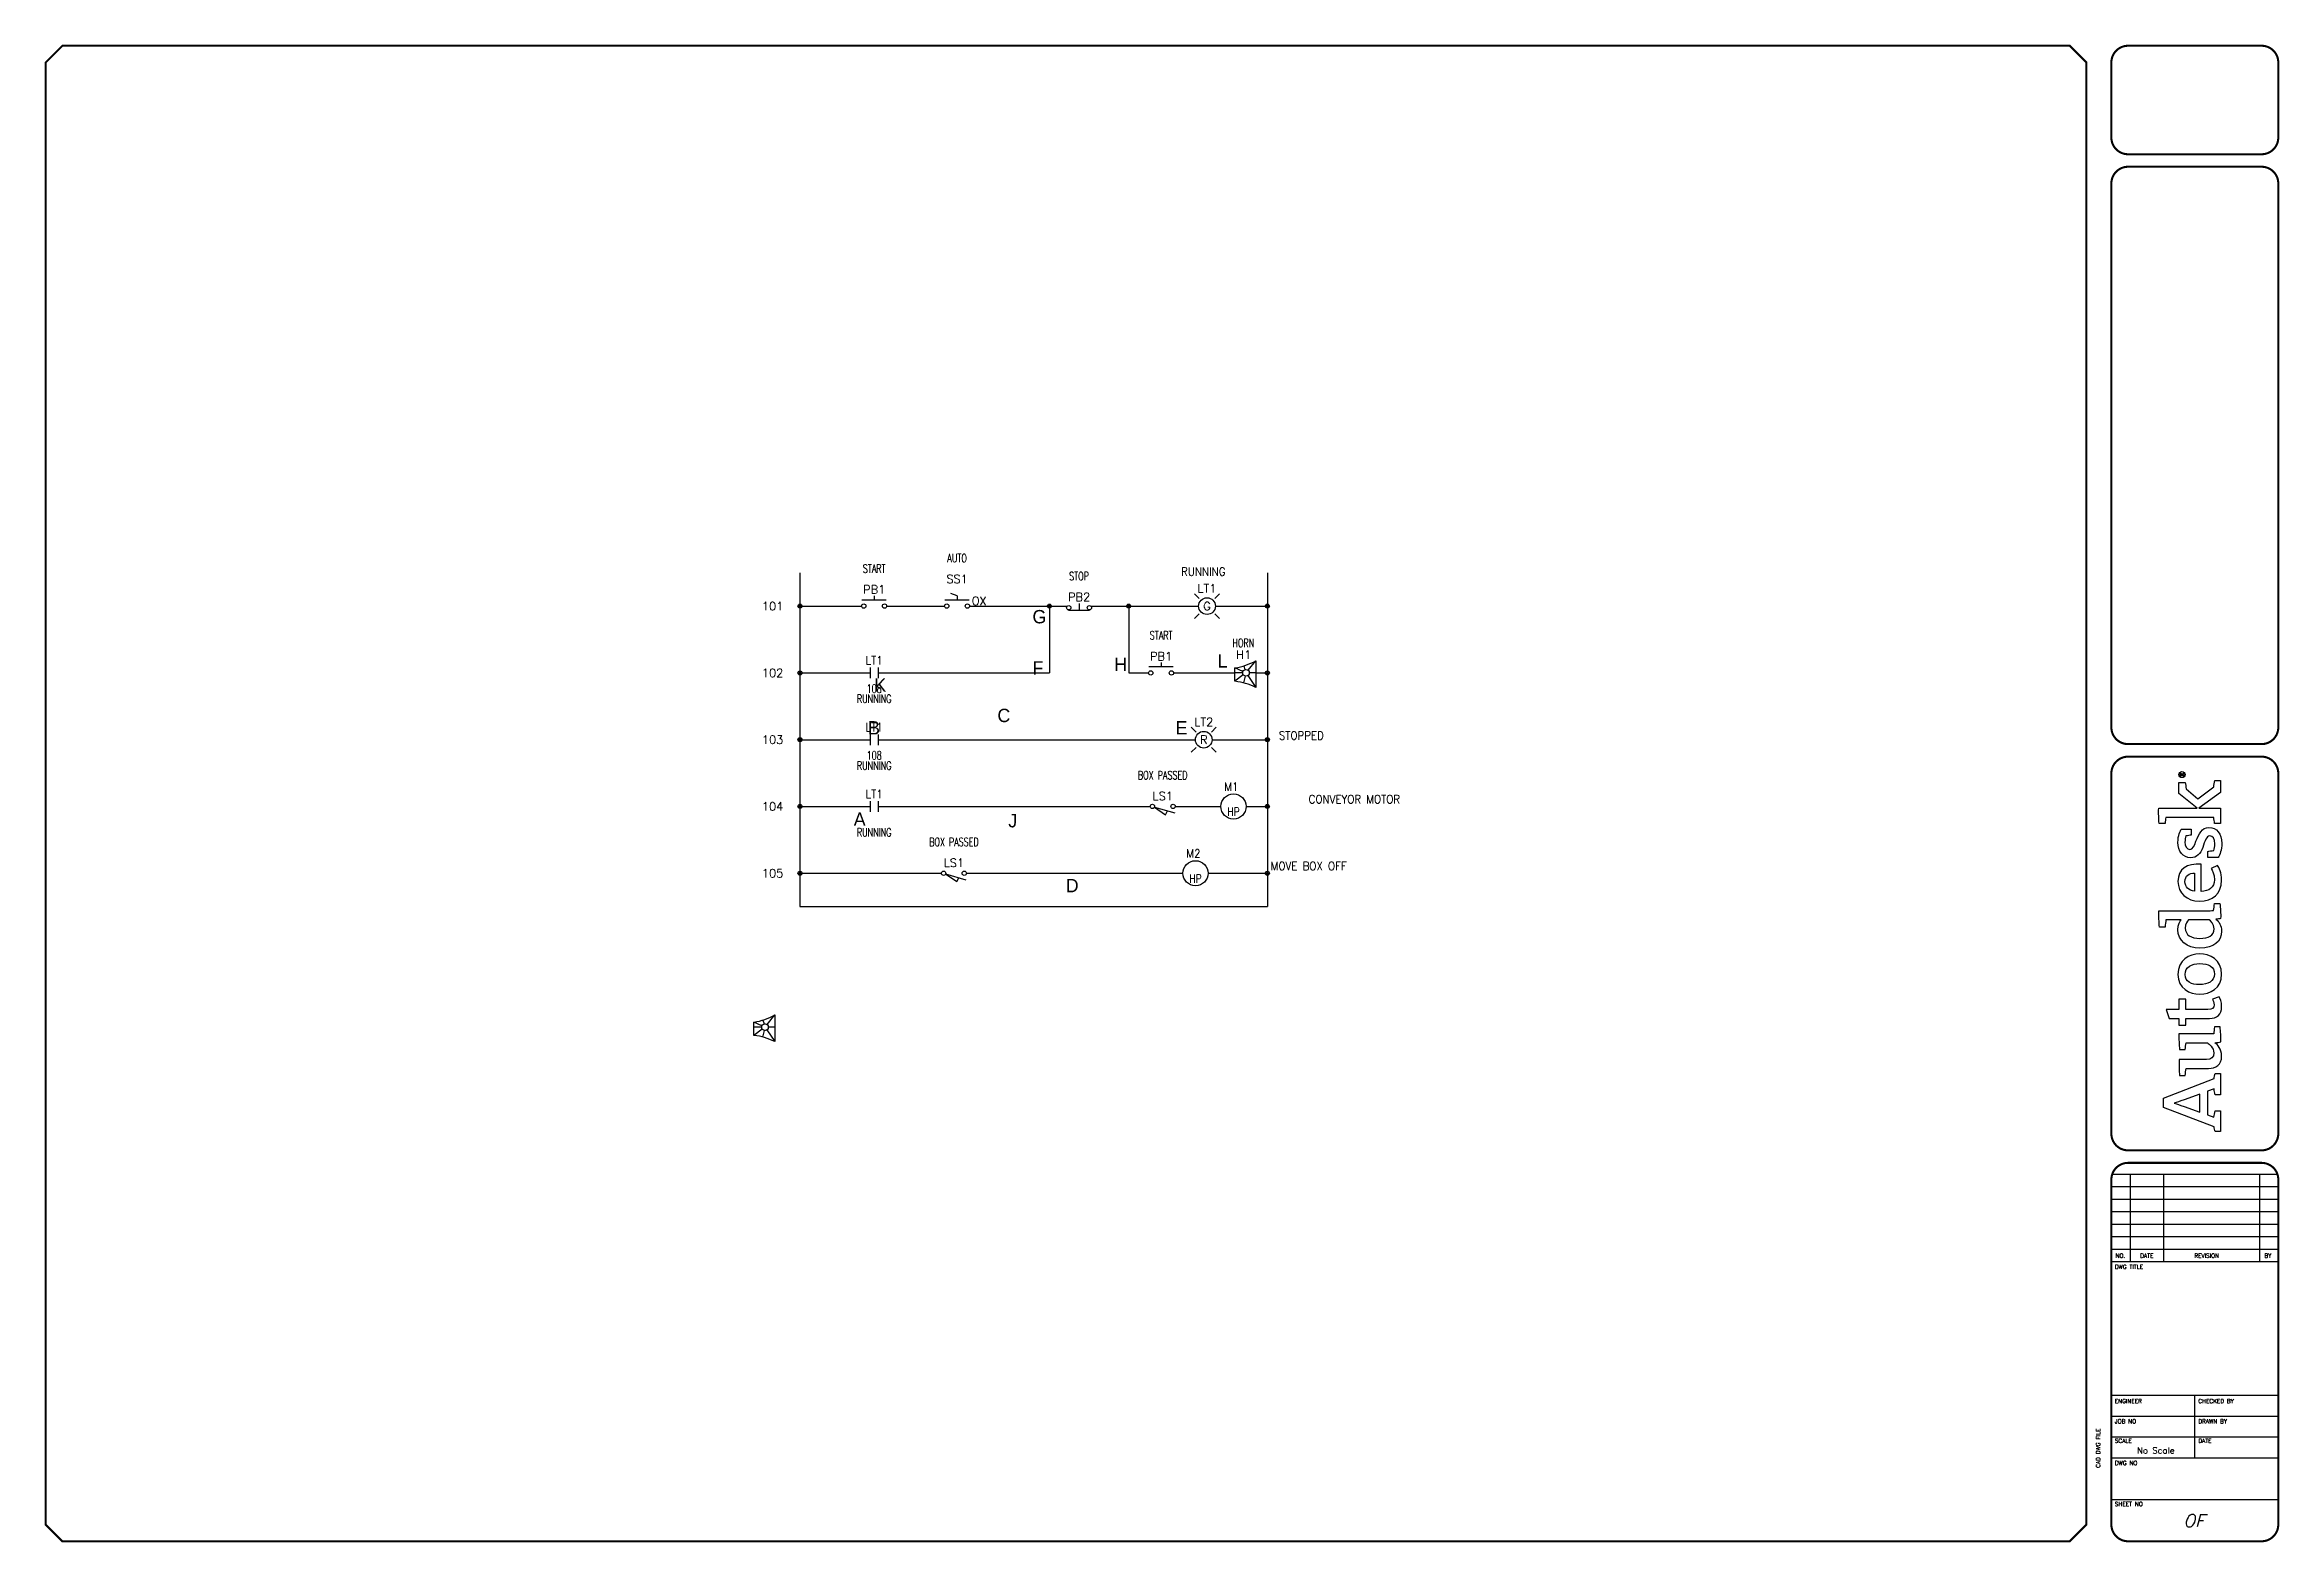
# Model space of a CAD drawing. Header units: inches. Extents: x 0 to 33.5, y 0 to 22.4.
import ezdxf
from ezdxf.enums import TextEntityAlignment as Align

# ---------------------------------------------------------------- set-up
doc = ezdxf.new("R2010")
doc.units = ezdxf.units.IN
doc.header["$MEASUREMENT"] = 0
for name, color, linetype in [('DESC', 150, 'Continuous'), ('DESCCHILD', 20, 'Continuous'), ('LAYER_1', 160, 'Continuous'), ('MISC', 7, 'Continuous'), ('SYMS', 7, 'Continuous'), ('TAGS', 150, 'Continuous'), ('TITLE', 7, 'Continuous'), ('WIRES', 7, 'Continuous'), ('XREFCHILD', 134, 'Continuous')]:
    doc.layers.add(name, color=color, linetype=linetype)
doc.styles.add('ITALIC', font='ITALIC')
doc.styles.add('SIMPLEX', font='SIMPLEX')
doc.styles.add('WD', font='romans.shx')

# ---------------------------------------------------------------- blocks, each defined once
blk = doc.blocks.new('AI9-BLK2')
at = {"layer": 'LAYER_1', "color": 7}
blk.add_circle((0, 0), 2.03, dxfattribs=at)
blk.add_open_spline([(1.7, 0), (1.7, -1), (1, -1.8), (0, -1.8), (-1, -1.8), (-1.7, -1), (-1.7, 0), (-1.7, 1), (-1, 1.8), (0, 1.8), (1, 1.8), (1.7, 1), (1.7, 0)], degree=3, knots=[0, 0, 0, 0, 1, 1, 1, 2, 2, 2, 3, 3, 3, 4, 4, 4, 4], dxfattribs=at)
blk = doc.blocks.new('AI9-BLK1')
at = {"layer": 'LAYER_1', "color": 7}
for points, knots in [([(0.7, -1.1), (0.7, -1.1), (0.2, -0.4), (0.2, -0.4), (0.1, -0.2), (0, -0.2), (-0.1, -0.1), (0.3, 0), (0.5, 0.2), (0.5, 0.5), (0.5, 0.8), (0.3, 1.1), (-0.2, 1.1), (-0.2, 1.1), (-0.8, 1.1), (-0.8, 1.1), (-0.8, 1.1), (-0.8, -1.1), (-0.8, -1.1), (-0.8, -1.1), (-0.5, -1.1), (-0.5, -1.1), (-0.5, -1.1), (-0.5, -0.1), (-0.5, -0.1), (-0.4, -0.1), (-0.3, -0.2), (-0.2, -0.3), (-0.2, -0.3), (0.3, -1.1), (0.3, -1.1), (0.3, -1.1), (0.7, -1.1), (0.7, -1.1)], [0, 0, 0, 0, 1, 1, 1, 2, 2, 2, 3, 3, 3, 4, 4, 4, 5, 5, 5, 6, 6, 6, 7, 7, 7, 8, 8, 8, 9, 9, 9, 10, 10, 10, 11, 11, 11, 11]), ([(0.2, 0.5), (0.2, 0.2), (-0.1, 0.1), (-0.3, 0.1), (-0.3, 0.1), (-0.5, 0.1), (-0.5, 0.1), (-0.5, 0.1), (-0.5, 0.8), (-0.5, 0.8), (-0.5, 0.8), (-0.2, 0.8), (-0.2, 0.8), (0.1, 0.8), (0.2, 0.7), (0.2, 0.5)], [0, 0, 0, 0, 1, 1, 1, 2, 2, 2, 3, 3, 3, 4, 4, 4, 5, 5, 5, 5])]:
    blk.add_open_spline(points, degree=3, knots=knots, dxfattribs=at)
blk = doc.blocks.new('LOGO')
for points, knots in [([(35.2, 4.3), (35.2, 4.3), (22.1, 38.1), (22.1, 38.1), (22.1, 38.1), (16.1, 38.1), (16.1, 38.1), (16.1, 38.1), (3.2, 4.3), (3.2, 4.3), (2.2, 4.2), (0.9, 4), (0, 3.7), (0, 3.7), (0, 0), (0, 0), (0, 0), (13.7, 0), (13.7, 0), (13.7, 0), (13.7, 3.7), (13.7, 3.7), (12.4, 4), (10.9, 4.3), (9.5, 4.4), (9.5, 4.4), (11.1, 8.8), (11.1, 8.8), (11.1, 8.8), (26.8, 8.8), (26.8, 8.8), (26.8, 8.8), (28.4, 4.3), (28.4, 4.3), (27, 4.2), (25.8, 4), (24.5, 3.7), (24.5, 3.7), (24.5, 0), (24.5, 0), (24.5, 0), (38.7, 0), (38.7, 0), (38.7, 0), (38.7, 3.7), (38.7, 3.7), (37.9, 3.9), (36, 4.3), (35.2, 4.3)], [0, 0, 0, 0, 1, 1, 1, 2, 2, 2, 3, 3, 3, 4, 4, 4, 5, 5, 5, 6, 6, 6, 7, 7, 7, 8, 8, 8, 9, 9, 9, 10, 10, 10, 11, 11, 11, 12, 12, 12, 13, 13, 13, 14, 14, 14, 15, 15, 15, 16, 16, 16, 16]), ([(12.8, 13.8), (12.8, 13.8), (16.6, 24.3), (16.6, 24.3), (17.8, 27.5), (18.2, 28.8), (18.8, 30.9), (18.8, 30.9), (18.9, 30.9), (18.9, 30.9), (19.6, 28.9), (20, 27.5), (21.1, 24.3), (21.1, 24.3), (24.9, 13.8), (24.9, 13.8), (24.9, 13.8), (12.8, 13.8), (12.8, 13.8)], [0, 0, 0, 0, 1, 1, 1, 2, 2, 2, 3, 3, 3, 4, 4, 4, 5, 5, 5, 6, 6, 6, 6]), ([(70.8, 23.1), (70.8, 23.1), (70.8, 27.7), (70.8, 27.7), (70.8, 27.7), (75.3, 27.7), (75.3, 27.7), (75.3, 27.7), (75.3, 34.3), (75.3, 34.3), (75.3, 34.3), (81.3, 36.2), (81.3, 36.2), (81.3, 36.2), (81.3, 27.7), (81.3, 27.7), (81.3, 27.7), (88, 27.7), (88, 27.7), (88, 27.7), (88, 23.1), (88, 23.1), (88, 23.1), (81.3, 23.1), (81.3, 23.1), (81.3, 23.1), (81.3, 8.4), (81.3, 8.4), (81.3, 5.6), (82.1, 4.3), (84.3, 4.3), (86, 4.3), (87.5, 5.1), (88, 5.5), (88, 5.5), (89.7, 0.9), (89.7, 0.9), (88.7, 0.3), (86.5, -0.7), (83.2, -0.7), (77.6, -0.7), (75.3, 2.4), (75.3, 7.4), (75.3, 7.4), (75.3, 23.1), (75.3, 23.1), (75.3, 23.1), (70.8, 23.1), (70.8, 23.1)], [0, 0, 0, 0, 1, 1, 1, 2, 2, 2, 3, 3, 3, 4, 4, 4, 5, 5, 5, 6, 6, 6, 7, 7, 7, 8, 8, 8, 9, 9, 9, 10, 10, 10, 11, 11, 11, 12, 12, 12, 13, 13, 13, 14, 14, 14, 15, 15, 15, 16, 16, 16, 16]), ([(147.1, 4.7), (147.1, 5.4), (147, 6.1), (147, 6.9), (147, 6.9), (147, 41.1), (147, 41.1), (143.4, 41.2), (139.3, 41), (136.1, 40.7), (136.1, 40.7), (136.1, 37), (136.1, 37), (137.7, 36.8), (139.6, 36.6), (141, 36.4), (141, 36.4), (141, 36.4), (141, 36.4), (141, 36.4), (141, 26.2), (141, 26.2), (140, 27.1), (138, 28.4), (134.3, 28.4), (127.3, 28.4), (122, 22.6), (122, 13.8), (122, 4.5), (126.6, -0.7), (133.4, -0.7), (137.1, -0.7), (139.6, 1.1), (141.3, 3.1), (141.3, 2.1), (141.6, 0.6), (141.8, 0), (145.2, -0.2), (148.7, 0.1), (151.7, 0.4), (151.7, 0.4), (151.7, 4.1), (151.7, 4.1), (150.2, 4.2), (148.4, 4.5), (147.1, 4.7)], [0, 0, 0, 0, 1, 1, 1, 2, 2, 2, 3, 3, 3, 4, 4, 4, 5, 5, 5, 6, 6, 6, 7, 7, 7, 8, 8, 8, 9, 9, 9, 10, 10, 10, 11, 11, 11, 12, 12, 12, 13, 13, 13, 14, 14, 14, 15, 15, 15, 15]), ([(229.4, 4.6), (229.4, 4.6), (221.5, 15.2), (221.5, 15.2), (221.5, 15.2), (228, 23), (228, 23), (229.4, 23.1), (231.3, 23.3), (232.4, 23.6), (232.4, 23.6), (232.4, 27.7), (232.4, 27.7), (232.4, 27.7), (225, 27.7), (225, 27.7), (225, 27.7), (215.2, 15.6), (215.2, 15.6), (215.2, 15.6), (215.2, 41.2), (215.2, 41.2), (211.8, 41.3), (208.2, 41.2), (205.1, 40.9), (205.1, 40.9), (205.1, 36.9), (205.1, 36.9), (206.5, 36.8), (208, 36.6), (209.1, 36.5), (209.1, 36.5), (209.1, 4.5), (209.1, 4.5), (207.8, 4.4), (206.3, 4.2), (205.1, 4), (205.1, 4), (205.1, 0), (205.1, 0), (205.1, 0), (215.2, 0), (215.2, 0), (215.2, 0), (215.2, 14.5), (215.2, 14.5), (215.2, 14.5), (225.6, 0), (225.6, 0), (225.6, 0), (233.7, 0), (233.7, 0), (233.7, 0), (233.7, 3.8), (233.7, 3.8), (232.2, 4.2), (230.6, 4.4), (229.4, 4.6)], [0, 0, 0, 0, 1, 1, 1, 2, 2, 2, 3, 3, 3, 4, 4, 4, 5, 5, 5, 6, 6, 6, 7, 7, 7, 8, 8, 8, 9, 9, 9, 10, 10, 10, 11, 11, 11, 12, 12, 12, 13, 13, 13, 14, 14, 14, 15, 15, 15, 16, 16, 16, 17, 17, 17, 18, 18, 18, 19, 19, 19, 19]), ([(59.7, -0.1), (59.5, 0.6), (59.2, 2.6), (59.1, 3.8), (57.8, 2), (54.9, -0.7), (50.2, -0.7), (44.2, -0.7), (42, 3.1), (42, 8.1), (42, 8.1), (42, 22.9), (42, 22.9), (40.6, 23.2), (38.8, 23.4), (37.3, 23.5), (37.3, 23.5), (37.3, 27.3), (37.3, 27.3), (40.3, 27.6), (44.4, 27.8), (48, 27.6), (48, 27.6), (48, 9.3), (48, 9.3), (48, 6.2), (49.1, 4.5), (52.3, 4.5), (55.8, 4.5), (58.4, 7.9), (59, 8.6), (59, 8.6), (59, 23), (59, 23), (57.8, 23.2), (56, 23.4), (54.6, 23.5), (54.6, 23.5), (54.6, 27.3), (54.6, 27.3), (57.6, 27.7), (61.5, 27.8), (65, 27.7), (65, 27.7), (65, 4.6), (65, 4.6), (66.3, 4.4), (68.1, 4.2), (69.6, 4.1), (69.6, 4.1), (69.6, 0.3), (69.6, 0.3), (66.7, 0), (63, -0.2), (59.7, -0.1)], [0, 0, 0, 0, 1, 1, 1, 2, 2, 2, 3, 3, 3, 4, 4, 4, 5, 5, 5, 6, 6, 6, 7, 7, 7, 8, 8, 8, 9, 9, 9, 10, 10, 10, 11, 11, 11, 12, 12, 12, 13, 13, 13, 14, 14, 14, 15, 15, 15, 16, 16, 16, 17, 17, 17, 18, 18, 18, 18]), ([(104.8, -0.7), (95.2, -0.7), (91.4, 7), (91.4, 13.8), (91.4, 20.6), (95.1, 28.4), (104.6, 28.4), (114.1, 28.4), (118.3, 20.8), (118.3, 14), (118.3, 7.2), (114.2, -0.7), (104.8, -0.7)], [0, 0, 0, 0, 1, 1, 1, 2, 2, 2, 3, 3, 3, 4, 4, 4, 4]), ([(104.5, 23.6), (99.6, 23.6), (97.8, 19.5), (97.8, 14), (97.8, 8.5), (99.9, 4.1), (104.8, 4.1), (109.8, 4.1), (111.8, 8.2), (111.8, 13.8), (111.8, 19.3), (109.5, 23.6), (104.5, 23.6)], [0, 0, 0, 0, 1, 1, 1, 2, 2, 2, 3, 3, 3, 4, 4, 4, 4]), ([(141, 7.6), (140.3, 6.7), (138.2, 4.3), (135, 4.3), (130.5, 4.3), (128.5, 8.1), (128.5, 13.8), (128.5, 19.6), (130.9, 23.5), (135.4, 23.5), (138.3, 23.5), (139.9, 22.3), (141, 21.3), (141, 21.3), (141, 7.6), (141, 7.6)], [0, 0, 0, 0, 1, 1, 1, 2, 2, 2, 3, 3, 3, 4, 4, 4, 5, 5, 5, 5]), ([(167.6, 4.1), (171.4, 4.1), (173.8, 5.5), (175, 6.2), (175, 6.2), (177.1, 2.1), (177.1, 2.1), (175.5, 1.1), (172.6, -0.7), (167.2, -0.7), (158.2, -0.7), (153.3, 5.5), (153.3, 14), (153.3, 22.5), (158.9, 28.4), (166.4, 28.4), (174.6, 28.4), (178.7, 22.5), (177.9, 12.9), (177.9, 12.9), (159.8, 12.9), (159.8, 12.9), (160, 7.9), (162.3, 4.1), (167.6, 4.1)], [0, 0, 0, 0, 1, 1, 1, 2, 2, 2, 3, 3, 3, 4, 4, 4, 5, 5, 5, 6, 6, 6, 7, 7, 7, 8, 8, 8, 8]), ([(172, 17.3), (171.9, 20.8), (170.4, 23.7), (166.3, 23.7), (162.6, 23.7), (160.6, 21.2), (159.9, 17.3), (159.9, 17.3), (172, 17.3), (172, 17.3)], [0, 0, 0, 0, 1, 1, 1, 2, 2, 2, 3, 3, 3, 3]), ([(193.3, 16.4), (190.2, 17.6), (187.8, 18.3), (187.8, 20.5), (187.8, 22.6), (189.9, 23.7), (192.6, 23.7), (194.1, 23.7), (195.6, 23.5), (196.8, 23.1), (196.9, 21.9), (197.1, 20.1), (197.3, 19.6), (197.3, 19.6), (201.3, 19.6), (201.3, 19.6), (201.3, 19.6), (201.3, 26.1), (201.3, 26.1), (200.2, 26.8), (197.1, 28.4), (192.4, 28.4), (186.5, 28.4), (182.2, 25), (182.2, 20.1), (182.2, 15.7), (184.9, 13.4), (189.1, 11.9), (193.4, 10.4), (196.7, 9.3), (196.7, 7.2), (196.7, 5.1), (195, 3.9), (191.4, 3.9), (189.9, 3.9), (188.1, 4.1), (187, 4.6), (186.9, 5.9), (186.6, 7.8), (186.3, 8.4), (186.3, 8.4), (182.3, 8.4), (182.3, 8.4), (182.3, 8.4), (182.3, 1.6), (182.3, 1.6), (182.3, 1.6), (182.3, 1.6), (182.3, 1.6), (184.1, 0.5), (187.5, -0.8), (191.8, -0.8), (198.3, -0.8), (202.4, 2.6), (202.4, 7.8), (202.4, 12.5), (197.8, 14.6), (193.3, 16.4)], [0, 0, 0, 0, 1, 1, 1, 2, 2, 2, 3, 3, 3, 4, 4, 4, 5, 5, 5, 6, 6, 6, 7, 7, 7, 8, 8, 8, 9, 9, 9, 10, 10, 10, 11, 11, 11, 12, 12, 12, 13, 13, 13, 14, 14, 14, 15, 15, 15, 16, 16, 16, 17, 17, 17, 18, 18, 18, 19, 19, 19, 19])]:
    blk.add_open_spline(points, degree=3, knots=knots)
for name, p in [('AI9-BLK2', (237.6, 25.7)), ('AI9-BLK1', (237.8, 25.7))]:
    blk.add_blockref(name, p)
blk = doc.blocks.new('NO_NUM_acade_title')
at = {"layer": 'TITLE'}
for p, q in [((30.594, 22.177), (30.594, 20.781)), ((30.969, 5.531), (33.469, 5.531)), ((31.25, 5.531), (31.25, 4.219)), ((31.75, 5.531), (31.75, 4.219)), ((33.188, 5.531), (33.188, 4.219)), ((30.969, 5.344), (33.469, 5.344)), ((30.969, 5.156), (33.469, 5.156)), ((30.969, 4.969), (33.469, 4.969)), ((30.969, 4.781), (33.469, 4.781)), ((30.969, 4.594), (33.469, 4.594)), ((30.969, 4.406), (33.469, 4.406)), ((30.969, 4.219), (33.469, 4.219)), ((30.594, 0.281), (30.594, 2.214)), ((30.969, 2.219), (33.469, 2.219)), ((32.219, 1.281), (32.219, 2.219)), ((30.969, 1.906), (33.469, 1.906)), ((30.969, 1.594), (33.469, 1.594)), ((30.969, 1.281), (33.469, 1.281)), ((30.969, 0.656), (33.469, 0.656))]:
    blk.add_line(p, q, dxfattribs=at)
at = {"layer": 'TITLE', "const_width": 0.0312}
blk.add_lwpolyline([(30.594, 0.281), (30.594, 22.177), (30.344, 22.427), (0.281, 22.427), (0.031, 22.177), (0.031, 0.281), (0.281, 0.031), (30.344, 0.031)], close=True, dxfattribs=at)
for points in [[(31.219, 22.427, 0.414214), (30.969, 22.177, 0.414214)], [(33.469, 22.177, 0.414214), (33.219, 22.427, 0.414214)], [(30.969, 21.052, 0.414214), (31.219, 20.802, 0.414214)], [(33.219, 20.802, 0.414214), (33.469, 21.052, 0.414214)], [(31.219, 20.615, 0.414214), (30.969, 20.365, 0.414214)], [(33.469, 20.365, 0.414214), (33.219, 20.615, 0.414214)], [(30.969, 12.219, 0.414214), (31.219, 11.969, 0.414214)], [(33.219, 11.969, 0.414214), (33.469, 12.219, 0.414214)], [(31.219, 11.781, 0.414214), (30.969, 11.531, 0.414214)], [(33.469, 11.531, 0.414214), (33.219, 11.781, 0.414214)], [(30.969, 6.135, 0.414214), (31.219, 5.885, 0.414214)], [(33.219, 5.885, 0.414214), (33.469, 6.135, 0.414214)], [(31.219, 5.698, 0.414214), (30.969, 5.448, 0.414214)], [(33.469, 5.448, 0.414214), (33.219, 5.698, 0.414214)], [(30.969, 0.281, 0.414214), (31.219, 0.031, 0.414214)], [(33.219, 0.031, 0.414214), (33.469, 0.281, 0.414214)]]:
    blk.add_lwpolyline(points, format="xyb", dxfattribs=at)
for points in [[(33.219, 22.427), (31.219, 22.427)], [(30.969, 22.177), (30.969, 21.052)], [(33.469, 22.177), (33.469, 21.052)], [(33.219, 20.802), (31.219, 20.802)], [(33.219, 20.615), (31.219, 20.615)], [(30.969, 20.365), (30.969, 12.219)], [(33.469, 20.365), (33.469, 12.219)], [(31.219, 11.969), (33.219, 11.969)], [(31.219, 11.781), (33.219, 11.781)], [(31.219, 5.885), (33.219, 5.885)], [(31.219, 5.698), (33.219, 5.698)], [(30.969, 5.448), (30.969, 0.281)], [(33.469, 5.448), (33.469, 0.281)], [(31.219, 0.031), (33.219, 0.031)]]:
    blk.add_lwpolyline(points, dxfattribs=at)
at = {"layer": 'TITLE', "color": 7, "const_width": 0.0312}
for points in [[(30.969, 11.531), (30.969, 6.135)], [(33.469, 11.531), (33.469, 6.135)]]:
    blk.add_lwpolyline(points, dxfattribs=at)
at = {"xscale": 0.02250000000000085, "yscale": 0.02250000000000085, "zscale": 0.02250000000000085, "rotation": 90}
blk.add_blockref('LOGO', (32.605, 6.167), dxfattribs=at)
at = {"layer": 'TITLE', "color": 1, "style": 'SIMPLEX'}
for s, p in [('DWG TITLE', (31.021, 4.109)), ('ENGINEER', (31.021, 2.099)), ('CHECKED BY', (32.271, 2.099)), ('JOB NO', (31.021, 1.797)), ('DRAWN BY', (32.271, 1.797)), ('SCALE', (31.021, 1.505)), ('DATE', (32.271, 1.505)), ('DWG NO', (31.021, 1.172)), ('SHEET NO', (31.021, 0.557))]:
    blk.add_text(s, height=0.0625, dxfattribs=at).set_placement(p)
at = {"layer": 'TITLE', "color": 1}
for s, height, style, p in [('NO.', 0.0625, 'SIMPLEX', (31.104, 4.307)), ('DATE', 0.0625, 'SIMPLEX', (31.5, 4.307)), ('REVISION', 0.0625, 'SIMPLEX', (32.396, 4.307)), ('BY', 0.0625, 'SIMPLEX', (33.313, 4.307)), ('OF', 0.1875, 'ITALIC', (32.208, 0.339))]:
    blk.add_text(s, height=height, dxfattribs=dict(at, style=style)).set_placement(p, align=Align.MIDDLE)
at = {"layer": 'TITLE', "color": 1, "style": 'SIMPLEX'}
blk.add_text('CAD DWG FILE', height=0.0625, rotation=90, dxfattribs=at).set_placement((30.802, 1.13))
at = {"layer": 'TITLE', "color": 1, "style": 'ITALIC'}
for tag, height, p in [('TITLE#1', 0.125, (32.156, 3.406)), ('TITLE#2', 0.125, (32.156, 3.204)), ('TITLE#3', 0.125, (32.156, 3.001)), ('TITLE#4', 0.125, (32.156, 2.799)), ('DWG#', 0.2, (32.156, 0.826))]:
    blk.add_attdef(tag, text='', height=height, dxfattribs=at).set_placement(p, align=Align.CENTER)
at = {"layer": 'TITLE', "color": 1, "style": 'SIMPLEX'}
blk.add_attdef('CAD#', (30.826, 1.958), '', height=0.0938, rotation=90, dxfattribs=at)
at = {"layer": 'TITLE', "color": 1}
for tag, p, height, style in [('ENGINEER', (31.237, 1.958), 0.0938, 'ITALIC'), ('CHKDBY', (32.424, 1.958), 0.0938, 'ITALIC'), ('JOB#', (31.464, 1.644), 0.0938, 'SIMPLEX'), ('DRAWNBY', (32.494, 1.644), 0.0938, 'ITALIC'), ('SCALE', (31.353, 1.344), 0.0938, 'SIMPLEX'), ('DATE', (32.408, 1.344), 0.0938, 'SIMPLEX'), ('SHTS', (32.532, 0.25), 0.2, 'ITALIC')]:
    blk.add_attdef(tag, p, '', height=height, dxfattribs=dict(at, style=style))
at = {"layer": 'TITLE', "color": 1, "style": 'ITALIC'}
blk.add_attdef('SH#', text='', height=0.2, dxfattribs=at).set_placement((31.881, 0.25), align=Align.RIGHT)
at = {"layer": 'TITLE', "color": 7, "flags": 9}
blk.add_attdef('WD_TB', (31.219, 0.031), '', height=0.125, dxfattribs=at)
blk = doc.blocks.new('WD_MLRH')
at = {"style": 'WD'}
blk.add_attdef('RUNGFIRST', text='', height=0.125, dxfattribs=at).set_placement((-0.25, 0), align=Align.MIDDLE_RIGHT)
at = {"style": 'WD', "flags": 1}
for tag, p in [('WIRE-START', (-0.25, -0.356)), ('RUNGHORV', (-0.25, -0.127)), ('WIREMODE', (-0.25, -0.281)), ('RUNGDIST', (-0.25, -0.2)), ('RUNGCNT', (-0.25, -0.237)), ('RUNGINC', (-0.25, -0.163)), ('WIREFMT', (-0.25, -0.321)), ('WIRE-GSUF', (-0.25, -0.396)), ('PH3SPACE', (-0.25, -0.437))]:
    blk.add_attdef(tag, text='', height=0.025, dxfattribs=at).set_placement(p, align=Align.RIGHT)
blk = doc.blocks.new('WDDOT')
for radius in [0.03, 0.0187, 0.00929]:
    blk.add_circle((0, 0), radius)
blk = doc.blocks.new('HPB11')
for p, q in [((-0.185, 0.094), (0.18, 0.094)), ((0, 0.156), (0, 0.094))]:
    blk.add_line(p, q)
for centre in [(-0.155, 0), (0.155, 0)]:
    blk.add_circle(centre, 0.0322)
at = {"style": 'WD', "width": 0.7}
for tag, p in [('INST', (0, 0.826)), ('LOC', (0, 0.656)), ('DESC1', (0, 0.5)), ('DESC2', (0, 0.344)), ('XREF', (0, -0.219))]:
    blk.add_attdef(tag, text='', height=0.125, dxfattribs=at).set_placement(p, align=Align.CENTER)
at = {"style": 'WD'}
blk.add_attdef('TAG1', text='', height=0.125, dxfattribs=at).set_placement((0, 0.188), align=Align.CENTER)
for tag, p, height, flags in [('X4TERM01', (-0.188, 0), 0.0125, 1), ('X1TERM02', (0.188, 0), 0.0125, 1), ('FAMILY', (0.205, 0.152), 0.01, 9), ('CONTACT', (0.205, 0.136), 0.01, 1)]:
    blk.add_attdef(tag, p, '', height=height, dxfattribs=dict(at, flags=flags))
for tag, p in [('X2LINK', (0, 0.219)), ('X8LINK', (0, 0))]:
    blk.add_attdef(tag, p, '', height=0.01, dxfattribs=at)
at = {"linetype": 'Continuous', "style": 'WD', "flags": 9}
for tag, p in [('ASSYCODE', (0.23, 0.071)), ('MFG', (0.228, 0.089)), ('CAT', (0.23, 0.108))]:
    blk.add_attdef(tag, text='', height=0.01, dxfattribs=at).set_placement(p, align=Align.CENTER)
at = {"linetype": 'Continuous', "style": 'WD', "flags": 8}
blk.add_attdef('TERM01', text='', height=0.125, dxfattribs=at).set_placement((-0.25, -0.031), align=Align.TOP_RIGHT)
blk.add_attdef('TERM02', text='', height=0.125, dxfattribs=at).set_placement((0.25, -0.031), align=Align.TOP_LEFT)
blk = doc.blocks.new('HSS112')
for p, q in [((-0.185, 0.094), (0.18, 0.094)), ((0, 0.156), (-0.094, 0.188)), ((0, 0.156), (0, 0.094))]:
    blk.add_line(p, q)
for centre in [(-0.155, 0), (0.155, 0)]:
    blk.add_circle(centre, 0.0322)
at = {"style": 'WD', "width": 0.7}
for tag, p in [('INST', (0, 0.982)), ('DESC1', (0, 0.656)), ('LOC', (0, 0.812)), ('DESC2', (0, 0.5)), ('XREF', (0, -0.219))]:
    blk.add_attdef(tag, text='', height=0.125, dxfattribs=at).set_placement(p, align=Align.CENTER)
at = {"style": 'WD'}
blk.add_attdef('TAG1', text='', height=0.125, dxfattribs=at).set_placement((0, 0.344), align=Align.CENTER)
at = {"style": 'WD', "width": 0.7}
blk.add_attdef('POS1', text='', height=0.125, dxfattribs=at).set_placement((-0.125, 0.188), align=Align.RIGHT)
at = {"style": 'WD'}
for tag, p, height, flags in [('X4TERM01', (-0.188, 0), 0.0125, 1), ('X1TERM02', (0.188, 0), 0.0125, 1), ('FAMILY', (0.205, 0.152), 0.01, 9), ('CONTACT', (0.205, 0.136), 0.01, 1)]:
    blk.add_attdef(tag, p, '', height=height, dxfattribs=dict(at, flags=flags))
for tag, p, height in [('X2LINK', (0, 0.219), 0.01), ('X8LINK', (0, 0), 0.01), ('STATE', (0.219, 0.016), 0.125)]:
    blk.add_attdef(tag, p, '', height=height, dxfattribs=at)
at = {"style": 'WD', "width": 0.7}
blk.add_attdef('POS2', (0.125, 0.188), '', height=0.125, dxfattribs=at)
at = {"linetype": 'Continuous', "style": 'WD', "flags": 9}
for tag, p in [('ASSYCODE', (0.25, 0.094)), ('MFG', (0.23, 0.108)), ('CAT', (0.232, 0.121))]:
    blk.add_attdef(tag, text='', height=0.01, dxfattribs=at).set_placement(p, align=Align.CENTER)
at = {"linetype": 'Continuous', "style": 'WD', "flags": 8}
blk.add_attdef('TERM01', text='', height=0.125, dxfattribs=at).set_placement((-0.25, -0.031), align=Align.TOP_RIGHT)
blk.add_attdef('TERM02', text='', height=0.125, dxfattribs=at).set_placement((0.25, -0.031), align=Align.TOP_LEFT)
blk = doc.blocks.new('HCR21')
at = {"linetype": 'Continuous'}
for p, q in [((-0.062, 0.08), (-0.062, -0.08)), ((0.062, 0.08), (0.062, -0.08))]:
    blk.add_line(p, q, dxfattribs=at)
at = {"style": 'WD'}
for tag, width, p in [('INST', 0.7, (0, 0.451)), ('LOC', 0.7, (0, 0.281)), ('TAG2', 0.9, (0, 0.125)), ('DESC1', 0.7, (0, -0.449)), ('XREF', 0.7, (0, -0.297)), ('DESC2', 0.7, (0, -0.597)), ('DESC3', 0.7, (0, -0.744))]:
    blk.add_attdef(tag, text='', height=0.125, dxfattribs=dict(at, width=width)).set_placement(p, align=Align.CENTER)
for tag, p, height, flags in [('X4TERM01', (-0.062, 0), 0.0125, 1), ('X1TERM02', (0.062, 0), 0.0125, 1), ('FAMILY', (0.097, 0.053), 0.01, 9), ('CONTACT', (0.097, 0.036), 0.01, 1)]:
    blk.add_attdef(tag, p, '', height=height, dxfattribs=dict(at, flags=flags))
for tag, p in [('X2LINK', (0, 0.125)), ('X8LINK', (0, -0.125))]:
    blk.add_attdef(tag, p, '', height=0.01, dxfattribs=at)
at = {"linetype": 'Continuous', "style": 'WD', "flags": 8}
blk.add_attdef('TERM01', text='', height=0.125, dxfattribs=at).set_placement((-0.125, -0.016), align=Align.TOP_RIGHT)
blk.add_attdef('TERM02', text='', height=0.125, dxfattribs=at).set_placement((0.125, -0.016), align=Align.TOP_LEFT)
blk = doc.blocks.new('HLS11')
at = {"linetype": 'Continuous'}
for p, q in [((-0.125, -0.01), (0.041, -0.124)), ((-0.125, -0.01), (0.179, -0.097)), ((0.041, -0.124), (0.073, -0.067))]:
    blk.add_line(p, q, dxfattribs=at)
for centre in [(-0.155, 0), (0.155, 0)]:
    blk.add_circle(centre, 0.0322)
at = {"style": 'WD', "width": 0.7}
for tag, p in [('INST', (0, 0.719)), ('LOC', (0, 0.562)), ('DESC1', (0, 0.406)), ('DESC2', (0, 0.25)), ('WDTAGALT', (0.006, -0.438)), ('XREF', (0, -0.299))]:
    blk.add_attdef(tag, text='', height=0.125, dxfattribs=at).set_placement(p, align=Align.CENTER)
at = {"style": 'WD'}
blk.add_attdef('TAG1', text='', height=0.125, dxfattribs=at).set_placement((0, 0.094), align=Align.CENTER)
for tag, p, height, flags in [('X4TERM01', (-0.188, 0), 0.0125, 1), ('FAMILY', (0.038, 0.037), 0.01, 9), ('CONTACT', (0.038, 0.02), 0.01, 1), ('X1TERM02', (0.188, 0), 0.0125, 1)]:
    blk.add_attdef(tag, p, '', height=height, dxfattribs=dict(at, flags=flags))
for tag, p in [('X2LINK', (0, 0.031)), ('X8LINK', (0, -0.156))]:
    blk.add_attdef(tag, p, '', height=0.01, dxfattribs=at)
at = {"linetype": 'Continuous', "style": 'WD', "flags": 9}
for tag, p in [('CAT', (0.063, -0.007)), ('ASSYCODE', (0.062, -0.047)), ('MFG', (0.063, -0.027))]:
    blk.add_attdef(tag, text='', height=0.01, dxfattribs=at).set_placement(p, align=Align.CENTER)
at = {"linetype": 'Continuous', "style": 'WD', "flags": 8}
blk.add_attdef('TERM01', text='', height=0.125, dxfattribs=at).set_placement((-0.25, -0.031), align=Align.TOP_RIGHT)
blk.add_attdef('TERM02', text='', height=0.125, dxfattribs=at).set_placement((0.25, -0.031), align=Align.TOP_LEFT)
blk = doc.blocks.new('HMO12')
blk.add_circle((0, 0), 0.188)
at = {"style": 'WD'}
for tag, width, p in [('INST', 0.7, (-0.026, 0.559)), ('TAG1', 0.9, (-0.031, 0.234)), ('LOC', 0.7, (-0.026, 0.39)), ('RATING1', 0.8, (0, 0))]:
    blk.add_attdef(tag, text='', height=0.125, dxfattribs=dict(at, width=width)).set_placement(p, align=Align.CENTER)
at = {"style": 'WD', "flags": 1}
for tag, p in [('X4TERM01', (-0.188, 0)), ('X1TERM02', (0.188, 0)), ('X0TERM03', (0.133, -0.133))]:
    blk.add_attdef(tag, p, '', height=0.0125, dxfattribs=at)
at = {"linetype": 'Continuous', "style": 'WD', "flags": 9}
blk.add_attdef('ASSYCODE', text='', height=0.01, dxfattribs=at).set_placement((0, 0.125), align=Align.CENTER)
at = {"style": 'WD', "flags": 9}
blk.add_attdef('FAMILY', text='', height=0.01, dxfattribs=at).set_placement((-0.005, 0.17), align=Align.CENTER)
at = {"linetype": 'Continuous', "style": 'WD', "flags": 1}
for tag, p in [('MFG', (0, 0.14)), ('CAT', (0, 0.159))]:
    blk.add_attdef(tag, text='', height=0.01, dxfattribs=at).set_placement(p, align=Align.MIDDLE)
at = {"style": 'WD'}
for tag, p, width in [('DESC1', (1.126, 0.046), 0.9), ('DESC2', (1.126, -0.11), 0.9), ('RATING3', (1.125, -0.423), 0.8), ('DESC3', (1.126, -0.266), 0.9), ('WDTAGALT', (1.125, -0.75), 0.7), ('RATING4', (1.125, -0.579), 0.8)]:
    blk.add_attdef(tag, p, '', height=0.125, dxfattribs=dict(at, width=width))
at = {"linetype": 'Continuous', "style": 'WD'}
blk.add_attdef('TERM01', text='', height=0.125, dxfattribs=at).set_placement((-0.231, -0.035), align=Align.TOP_RIGHT)
at = {"style": 'WD', "width": 0.8}
blk.add_attdef('RATING2', text='', height=0.125, dxfattribs=at).set_placement((0.001, -0.016), align=Align.TOP_CENTER)
at = {"linetype": 'Continuous', "style": 'WD'}
for tag, p in [('TERM03', (0.062, -0.219)), ('TERM02', (0.231, -0.035))]:
    blk.add_attdef(tag, text='', height=0.125, dxfattribs=at).set_placement(p, align=Align.TOP_LEFT)
blk = doc.blocks.new('HPB12')
for p, q in [((0, 0.065), (0, -0.033)), ((-0.156, -0.033), (0.156, -0.033))]:
    blk.add_line(p, q)
for centre in [(-0.155, 0), (0.155, 0)]:
    blk.add_circle(centre, 0.0322)
at = {"style": 'WD', "width": 0.7}
for tag, p in [('INST', (0, 0.738)), ('LOC', (0, 0.568)), ('DESC1', (0, 0.412)), ('DESC2', (0, 0.255)), ('XREF', (0, -0.232))]:
    blk.add_attdef(tag, text='', height=0.125, dxfattribs=at).set_placement(p, align=Align.CENTER)
at = {"style": 'WD'}
blk.add_attdef('TAG1', text='', height=0.125, dxfattribs=at).set_placement((0, 0.099), align=Align.CENTER)
for tag, p, height, flags in [('X4TERM01', (-0.188, 0), 0.0125, 1), ('FAMILY', (0.054, 0.058), 0.01, 9), ('CONTACT', (0.054, 0.042), 0.01, 9), ('X1TERM02', (0.188, 0), 0.0125, 1)]:
    blk.add_attdef(tag, p, '', height=height, dxfattribs=dict(at, flags=flags))
for tag, p in [('X2LINK', (0, 0.125)), ('X8LINK', (0, -0.094))]:
    blk.add_attdef(tag, p, '', height=0.01, dxfattribs=at)
at = {"linetype": 'Continuous', "style": 'WD', "flags": 9}
for tag, p in [('MFG', (0.076, -0.006)), ('CAT', (0.076, 0.017)), ('ASSYCODE', (0.076, -0.022))]:
    blk.add_attdef(tag, text='', height=0.01, dxfattribs=at).set_placement(p, align=Align.CENTER)
at = {"linetype": 'Continuous', "style": 'WD', "flags": 8}
blk.add_attdef('TERM01', text='', height=0.125, dxfattribs=at).set_placement((-0.25, -0.031), align=Align.TOP_RIGHT)
blk.add_attdef('TERM02', text='', height=0.125, dxfattribs=at).set_placement((0.25, -0.031), align=Align.TOP_LEFT)
blk = doc.blocks.new('HLT1G')
for p, q in [((-0.115, 0.115), (-0.186, 0.186)), ((0.115, 0.115), (0.186, 0.186)), ((-0.115, -0.115), (-0.186, -0.186)), ((0.115, -0.115), (0.186, -0.186))]:
    blk.add_line(p, q)
blk.add_circle((0, 0), 0.125)
at = {"style": 'WD', "width": 0.7}
for tag, p in [('INST', (0.006, 0.528)), ('LOC', (0.006, 0.359))]:
    blk.add_attdef(tag, text='', height=0.125, dxfattribs=at).set_placement(p, align=Align.CENTER)
at = {"style": 'WD'}
blk.add_attdef('COLOR', text='', height=0.125, dxfattribs=at).set_placement((0, 0), align=Align.MIDDLE)
blk.add_attdef('TAG1', text='', height=0.125, dxfattribs=at).set_placement((0, 0.202), align=Align.CENTER)
at = {"style": 'WD', "flags": 1}
for tag, p in [('X4TERM01', (-0.125, 0)), ('X1TERM02', (0.125, 0))]:
    blk.add_attdef(tag, p, '', height=0.0125, dxfattribs=at)
at = {"linetype": 'Continuous', "style": 'WD', "flags": 9}
blk.add_attdef('ASSYCODE', text='', height=0.01, dxfattribs=at).set_placement((-0.003, 0.096), align=Align.CENTER)
at = {"style": 'WD', "flags": 9}
blk.add_attdef('FAMILY', text='', height=0.01, dxfattribs=at).set_placement((-0.005, 0.161), align=Align.CENTER)
at = {"linetype": 'Continuous', "style": 'WD', "flags": 1}
for tag, p in [('MFG', (0, 0.121)), ('CAT', (0, 0.14))]:
    blk.add_attdef(tag, text='', height=0.01, dxfattribs=at).set_placement(p, align=Align.MIDDLE)
at = {"style": 'WD'}
for tag, p, width in [('DESC1', (1.125, 0), 0.9), ('WDTAGALT', (1.125, -0.312), 0.7)]:
    blk.add_attdef(tag, p, '', height=0.125, dxfattribs=dict(at, width=width))
at = {"linetype": 'Continuous', "style": 'WD', "flags": 8}
blk.add_attdef('TERM01', text='', height=0.125, dxfattribs=at).set_placement((-0.175, -0.031), align=Align.TOP_RIGHT)
blk.add_attdef('TERM02', text='', height=0.125, dxfattribs=at).set_placement((0.175, -0.031), align=Align.TOP_LEFT)
at = {"style": 'WD', "width": 0.9}
blk.add_attdef('DESC2', text='', height=0.125, dxfattribs=at).set_placement((1.125, -0.031), align=Align.TOP_LEFT)
blk = doc.blocks.new('HLT1R')
for p, q in [((-0.115, 0.115), (-0.186, 0.186)), ((0.115, 0.115), (0.186, 0.186)), ((-0.115, -0.115), (-0.186, -0.186)), ((0.115, -0.115), (0.186, -0.186))]:
    blk.add_line(p, q)
blk.add_circle((0, 0), 0.125)
at = {"style": 'WD', "width": 0.7}
for tag, p in [('INST', (0.006, 0.528)), ('LOC', (0.006, 0.359))]:
    blk.add_attdef(tag, text='', height=0.125, dxfattribs=at).set_placement(p, align=Align.CENTER)
at = {"style": 'WD'}
blk.add_attdef('COLOR', text='', height=0.125, dxfattribs=at).set_placement((0, 0), align=Align.MIDDLE)
blk.add_attdef('TAG1', text='', height=0.125, dxfattribs=at).set_placement((0, 0.202), align=Align.CENTER)
at = {"style": 'WD', "flags": 1}
for tag, p in [('X4TERM01', (-0.125, 0)), ('X1TERM02', (0.125, 0))]:
    blk.add_attdef(tag, p, '', height=0.0125, dxfattribs=at)
at = {"linetype": 'Continuous', "style": 'WD', "flags": 9}
blk.add_attdef('ASSYCODE', text='', height=0.01, dxfattribs=at).set_placement((-0.003, 0.098), align=Align.CENTER)
at = {"style": 'WD', "flags": 9}
blk.add_attdef('FAMILY', text='', height=0.01, dxfattribs=at).set_placement((-0.005, 0.161), align=Align.CENTER)
at = {"linetype": 'Continuous', "style": 'WD', "flags": 1}
for tag, p in [('MFG', (0, 0.121)), ('CAT', (0, 0.14))]:
    blk.add_attdef(tag, text='', height=0.01, dxfattribs=at).set_placement(p, align=Align.MIDDLE)
at = {"style": 'WD'}
for tag, p, width in [('DESC1', (1.125, 0), 0.9), ('WDTAGALT', (1.125, -0.312), 0.7)]:
    blk.add_attdef(tag, p, '', height=0.125, dxfattribs=dict(at, width=width))
at = {"linetype": 'Continuous', "style": 'WD', "flags": 8}
blk.add_attdef('TERM01', text='', height=0.125, dxfattribs=at).set_placement((-0.175, -0.031), align=Align.TOP_RIGHT)
blk.add_attdef('TERM02', text='', height=0.125, dxfattribs=at).set_placement((0.175, -0.031), align=Align.TOP_LEFT)
at = {"style": 'WD', "width": 0.9}
blk.add_attdef('DESC2', text='', height=0.125, dxfattribs=at).set_placement((1.125, -0.031), align=Align.TOP_LEFT)
blk = doc.blocks.new('HDV1_009')
for p, q in [((0.12, 0.02), (0, 0.074)), ((0, -0.126), (0, 0.074)), ((0.115, 0), (0, 0)), ((0.132, 0.105), (0.15, 0.048)), ((0.196, 0.039), (0.311, 0.183)), ((0.311, 0), (0.215, 0)), ((0.311, 0.183), (0.311, -0.217)), ((0.125, -0.03), (0, -0.126)), ((0.153, -0.048), (0.127, -0.148)), ((0.193, -0.041), (0.311, -0.217))]:
    blk.add_line(p, q)
blk.add_circle((0.165, 0), 0.0498)
for centre, start, end in [((-0.135, 0.964), 278.6513, 299.7419), ((-0.095, -1.021), 63.1902, 83.9522)]:
    blk.add_arc(centre, 0.9, start, end)
at = {"style": 'WD'}
blk.add_attdef('TAG1', text='', height=0.125, dxfattribs=at).set_placement((0.131, 0.211), align=Align.CENTER)
at = {"style": 'WD', "width": 0.7}
for tag, p in [('DESC2', (0.125, 0.543)), ('DESC1', (0.125, 0.386))]:
    blk.add_attdef(tag, text='', height=0.125, dxfattribs=at).set_placement(p, align=Align.CENTER)
at = {"style": 'WD', "flags": 1}
for tag, p in [('X4TERM01', (0, 0)), ('X1TERM02', (0.311, 0))]:
    blk.add_attdef(tag, p, '', height=0.005, dxfattribs=at)
at = {"style": 'WD', "width": 0.8}
blk.add_attdef('TERM01', text='', height=0.125, dxfattribs=at).set_placement((-0.055, -0.015), align=Align.TOP_RIGHT)
blk.add_attdef('TERM02', text='', height=0.125, dxfattribs=at).set_placement((0.366, -0.015), align=Align.TOP_LEFT)

msp = doc.modelspace()

# ---------------------------------------------------------------- linework, layer by layer
for p, q in [((10.639, 7.605), (10.639, 7.805)), ((10.759, 7.751), (10.639, 7.805)), ((10.754, 7.731), (10.639, 7.731)), ((10.764, 7.701), (10.639, 7.605)), ((10.771, 7.836), (10.789, 7.778)), ((10.835, 7.77), (10.95, 7.913)), ((10.95, 7.731), (10.854, 7.731)), ((10.95, 7.913), (10.95, 7.513)), ((10.792, 7.682), (10.766, 7.582)), ((10.832, 7.689), (10.95, 7.513))]:
    msp.add_line(p, q)
msp.add_circle((10.804, 7.731), 0.0498)
for centre, start, end in [((10.504, 8.695), 278.6513, 299.7419), ((10.544, 6.71), 63.1902, 83.9522)]:
    msp.add_arc(centre, 0.9, start, end)
at = {"layer": 'WIRES'}
for p, q in [((11.328, 14.535), (11.328, 9.535)), ((18.328, 14.535), (18.328, 9.535)), ((11.328, 14.035), (12.252, 14.035)), ((12.627, 14.035), (13.493, 14.035)), ((13.868, 14.035), (15.321, 14.035)), ((15.064, 14.035), (15.064, 13.035)), ((15.696, 14.035), (17.299, 14.035)), ((16.251, 14.035), (16.251, 13.035)), ((17.549, 14.035), (17.591, 14.035)), ((17.591, 14.035), (18.328, 14.035)), ((11.328, 13.035), (12.377, 13.035)), ((12.502, 13.035), (15.064, 13.035)), ((16.251, 13.035), (16.549, 13.035)), ((16.924, 13.035), (17.843, 13.035)), ((18.154, 13.035), (18.328, 13.035)), ((11.328, 12.035), (12.377, 12.035)), ((12.502, 12.035), (17.25, 12.035)), ((17.5, 12.035), (18.328, 12.035)), ((11.328, 11.035), (12.377, 11.035)), ((12.502, 11.035), (16.573, 11.035)), ((16.948, 11.035), (17.634, 11.035)), ((18.009, 11.035), (18.328, 11.035)), ((11.328, 10.035), (13.447, 10.035)), ((13.822, 10.035), (17.065, 10.035)), ((17.44, 10.035), (18.328, 10.035)), ((11.328, 9.535), (18.328, 9.535))]:
    msp.add_line(p, q, dxfattribs=at)

# ---------------------------------------------------------------- block references
for name, p, values in [('NO_NUM_acade_title', (0, 0), {'SCALE': 'No Scale'}), ('WD_MLRH', (11.328, 14.035), {'RUNGFIRST': '101'})]:
    msp.add_blockref(name, p).add_auto_attribs(values)
at = {"layer": 'SYMS'}
ref = msp.add_blockref('HSS112', (13.681, 14.035), dxfattribs=at)
ref.add_attrib('STATE', 'OX', (13.899, 14.051), dxfattribs={"layer": 'MISC', "height": 0.125, "style": 'WD'})
ref.add_attrib('DESC1', 'AUTO', dxfattribs={"layer": 'DESC', "height": 0.125, "style": 'WD', "width": 0.7}).set_placement((13.681, 14.691), align=Align.CENTER)
ref.add_attrib('TAG1', 'SS1', dxfattribs={"layer": 'TAGS', "height": 0.125, "style": 'WD'}).set_placement((13.681, 14.379), align=Align.CENTER)
ref = msp.add_blockref('HPB11', (12.439, 14.035), dxfattribs=at)
ref.add_attrib('DESC1', 'START', dxfattribs={"layer": 'DESC', "height": 0.125, "style": 'WD', "width": 0.7}).set_placement((12.439, 14.535), align=Align.CENTER)
ref.add_attrib('TAG1', 'PB1', dxfattribs={"layer": 'TAGS', "height": 0.125, "style": 'WD'}).set_placement((12.439, 14.222), align=Align.CENTER)
ref = msp.add_blockref('HPB12', (15.508, 14.01), dxfattribs=at)
ref.add_attrib('DESC1', 'STOP', dxfattribs={"layer": 'DESC', "height": 0.125, "style": 'WD', "width": 0.7}).set_placement((15.508, 14.422), align=Align.CENTER)
ref.add_attrib('TAG1', 'PB2', dxfattribs={"layer": 'TAGS', "height": 0.125, "style": 'WD'}).set_placement((15.508, 14.109), align=Align.CENTER)
ref = msp.add_blockref('HLT1G', (17.424, 14.035), dxfattribs=at)
ref.add_attrib('DESC1', 'RUNNING', (17.036, 14.49), dxfattribs={"layer": 'DESC', "height": 0.125, "style": 'WD', "width": 0.9})
ref.add_attrib('TAG1', 'LT1', dxfattribs={"layer": 'TAGS', "height": 0.125, "style": 'WD'}).set_placement((17.424, 14.237), align=Align.CENTER)
ref.add_attrib('COLOR', 'G', dxfattribs={"layer": 'MISC', "height": 0.125, "style": 'WD'}).set_placement((17.424, 14.035), align=Align.MIDDLE)
for p in [(11.328, 14.035), (15.064, 14.035), (16.251, 14.035), (18.328, 14.035), (11.328, 13.035), (18.328, 13.035), (11.328, 12.035), (18.328, 12.035), (11.328, 11.035), (18.328, 11.035), (11.328, 10.035), (18.328, 10.035)]:
    msp.add_blockref('WDDOT', p, dxfattribs=at)
ref = msp.add_blockref('HPB11', (16.737, 13.035), dxfattribs=at)
ref.add_attrib('DESC1', 'START', dxfattribs={"layer": 'DESC', "height": 0.125, "style": 'WD', "width": 0.7}).set_placement((16.737, 13.535), align=Align.CENTER)
ref.add_attrib('TAG1', 'PB1', dxfattribs={"layer": 'TAGS', "height": 0.125, "style": 'WD'}).set_placement((16.737, 13.222), align=Align.CENTER)
ref = msp.add_blockref('HDV1_009', (17.843, 13.035), dxfattribs=at)
ref.add_attrib('TAG1', 'H1', dxfattribs={"layer": 'TAGS', "height": 0.125, "style": 'WD'}).set_placement((17.974, 13.246), align=Align.CENTER)
ref.add_attrib('DESC1', 'HORN', dxfattribs={"layer": 'DESC', "height": 0.125, "style": 'WD', "width": 0.7}).set_placement((17.968, 13.421), align=Align.CENTER)
ref = msp.add_blockref('HCR21', (12.439, 13.035), dxfattribs=at)
ref.add_attrib('XREF', '108', dxfattribs={"layer": 'XREFCHILD', "height": 0.125, "style": 'WD', "width": 0.7}).set_placement((12.439, 12.737), align=Align.CENTER)
ref.add_attrib('DESC1', 'RUNNING', dxfattribs={"layer": 'DESCCHILD', "height": 0.125, "style": 'WD', "width": 0.7}).set_placement((12.439, 12.585), align=Align.CENTER)
ref.add_attrib('TAG2', 'LT1', dxfattribs={"layer": 'TAGS', "height": 0.125, "style": 'WD', "width": 0.9}).set_placement((12.439, 13.16), align=Align.CENTER)
ref = msp.add_blockref('HCR21', (12.439, 12.035), dxfattribs=at)
ref.add_attrib('XREF', '108', dxfattribs={"layer": 'XREFCHILD', "height": 0.125, "style": 'WD', "width": 0.7}).set_placement((12.439, 11.737), align=Align.CENTER)
ref.add_attrib('DESC1', 'RUNNING', dxfattribs={"layer": 'DESCCHILD', "height": 0.125, "style": 'WD', "width": 0.7}).set_placement((12.439, 11.585), align=Align.CENTER)
ref.add_attrib('TAG2', 'LT1', dxfattribs={"layer": 'TAGS', "height": 0.125, "style": 'WD', "width": 0.9}).set_placement((12.439, 12.16), align=Align.CENTER)
ref = msp.add_blockref('HLT1R', (17.375, 12.035), dxfattribs=at)
ref.add_attrib('DESC1', 'STOPPED', (18.5, 12.035), dxfattribs={"layer": 'DESC', "height": 0.125, "style": 'WD', "width": 0.9})
ref.add_attrib('TAG1', 'LT2', dxfattribs={"layer": 'TAGS', "height": 0.125, "style": 'WD'}).set_placement((17.375, 12.237), align=Align.CENTER)
ref.add_attrib('COLOR', 'R', dxfattribs={"layer": 'MISC', "height": 0.125, "style": 'WD'}).set_placement((17.375, 12.035), align=Align.MIDDLE)
ref = msp.add_blockref('HLS11', (16.761, 11.035), dxfattribs=at)
ref.add_attrib('DESC1', 'BOX PASSED', dxfattribs={"layer": 'DESC', "height": 0.125, "style": 'WD', "width": 0.7}).set_placement((16.761, 11.441), align=Align.CENTER)
ref.add_attrib('TAG1', 'LS1', dxfattribs={"layer": 'TAGS', "height": 0.125, "style": 'WD'}).set_placement((16.761, 11.129), align=Align.CENTER)
ref = msp.add_blockref('HMO12', (17.821, 11.035), dxfattribs=at)
ref.add_attrib('RATING2', 'HP', dxfattribs={"layer": 'MISC', "height": 0.125, "style": 'WD', "width": 0.8}).set_placement((17.822, 11.018), align=Align.TOP_CENTER)
ref.add_attrib('DESC1', 'CONVEYOR MOTOR', (18.947, 11.081), dxfattribs={"layer": 'DESC', "height": 0.125, "style": 'WD', "width": 0.9})
ref.add_attrib('TAG1', 'M1', dxfattribs={"layer": 'TAGS', "height": 0.125, "style": 'WD', "width": 0.9}).set_placement((17.79, 11.269), align=Align.CENTER)
ref = msp.add_blockref('HCR21', (12.439, 11.034), dxfattribs=at)
ref.add_attrib('DESC1', 'RUNNING', dxfattribs={"layer": 'DESCCHILD', "height": 0.125, "style": 'WD', "width": 0.7}).set_placement((12.439, 10.585), align=Align.CENTER)
ref.add_attrib('TAG2', 'LT1', dxfattribs={"layer": 'TAGS', "height": 0.125, "style": 'WD', "width": 0.9}).set_placement((12.439, 11.159), align=Align.CENTER)
ref = msp.add_blockref('HLS11', (13.634, 10.035), dxfattribs=at)
ref.add_attrib('DESC1', 'BOX PASSED', dxfattribs={"layer": 'DESC', "height": 0.125, "style": 'WD', "width": 0.7}).set_placement((13.634, 10.441), align=Align.CENTER)
ref.add_attrib('TAG1', 'LS1', dxfattribs={"layer": 'TAGS', "height": 0.125, "style": 'WD'}).set_placement((13.634, 10.129), align=Align.CENTER)
ref = msp.add_blockref('HMO12', (17.252, 10.035), dxfattribs=at)
ref.add_attrib('RATING2', 'HP', dxfattribs={"layer": 'MISC', "height": 0.125, "style": 'WD', "width": 0.8}).set_placement((17.253, 10.018), align=Align.TOP_CENTER)
ref.add_attrib('DESC1', 'MOVE BOX OFF', (18.378, 10.081), dxfattribs={"layer": 'DESC', "height": 0.125, "style": 'WD', "width": 0.9})
ref.add_attrib('TAG1', 'M2', dxfattribs={"layer": 'TAGS', "height": 0.125, "style": 'WD', "width": 0.9}).set_placement((17.221, 10.269), align=Align.CENTER)

# ---------------------------------------------------------------- texts
at = {"style": 'WD'}
for s, p in [('102', (11.078, 13.035)), ('103', (11.078, 12.035)), ('104', (11.078, 11.035)), ('105', (11.078, 10.035))]:
    msp.add_text(s, height=0.125, dxfattribs=at).set_placement(p, align=Align.MIDDLE_RIGHT)
at = {"char_height": 0.2, "attachment_point": 1}
for s, heights, insert in [('G', [0.265], (14.81, 13.977)), ('F', [0.265], (14.81, 13.21)), ('H', [0.265], (16.036, 13.262)), ('L', [0.265], (17.584, 13.315)), ('K', [0.265], (12.441, 12.954)), ('C', [0.265], (14.285, 12.498)), ('B', [0], (12.347, 12.313)), ('E', [0], (16.955, 12.313)), ('A', [0], (12.133, 10.945)), ('J', [0.265], (14.447, 10.922)), ('D', [0], (15.308, 9.95))]:
    msp.add_mtext_dynamic_manual_height_columns(s, width=0.30546, gutter_width=1, heights=heights, dxfattribs=dict(at, insert=insert))

doc.saveas('drawing.dxf')
